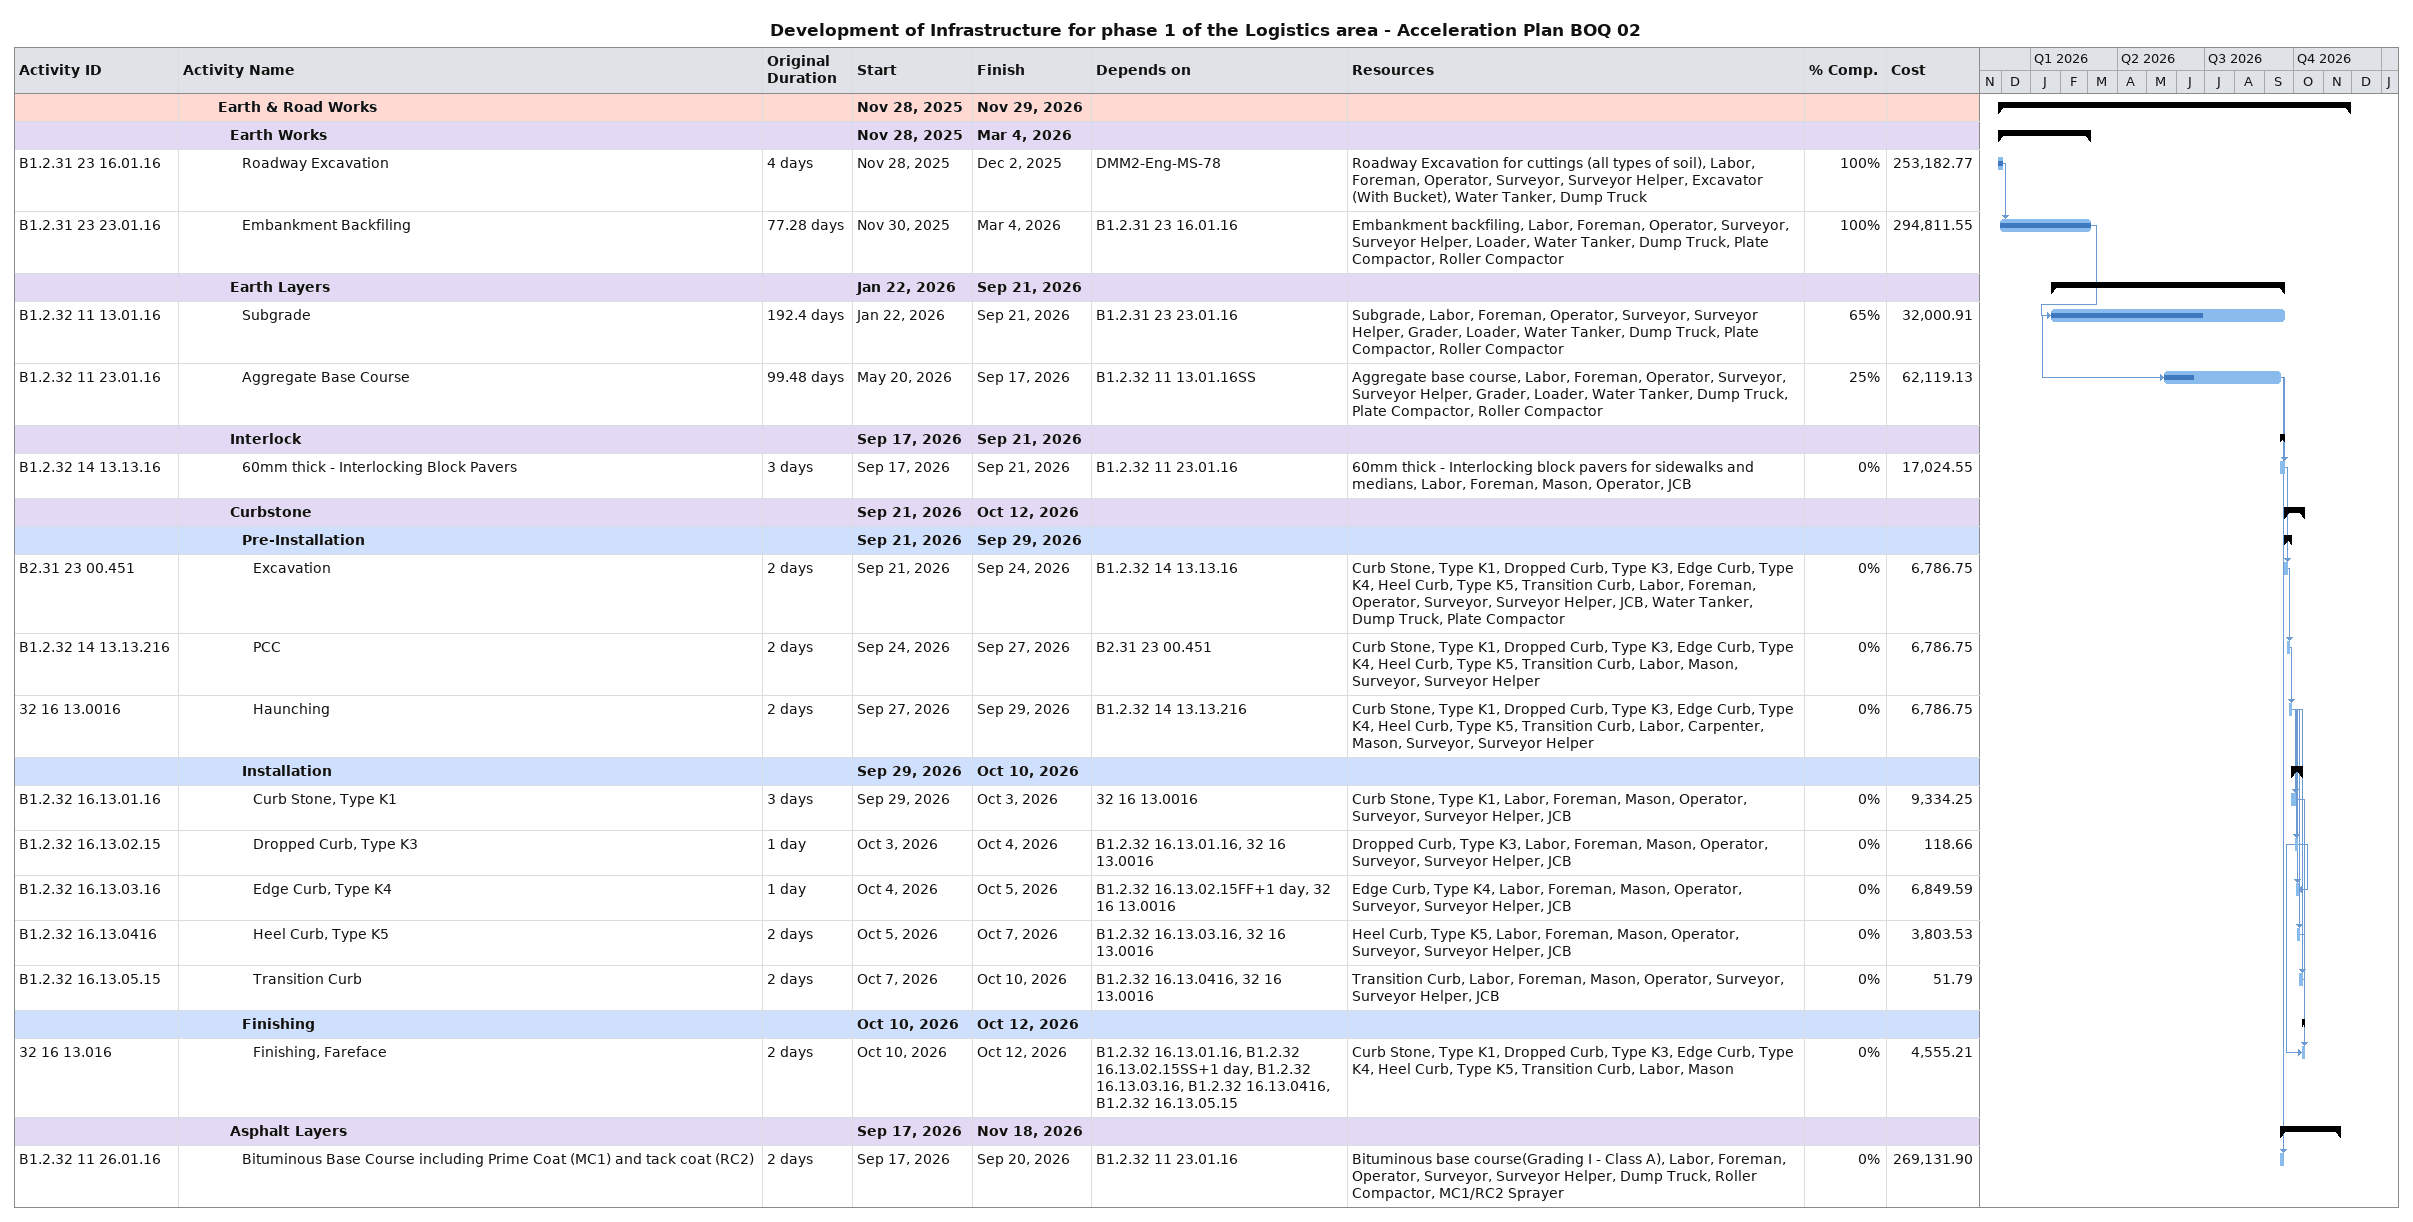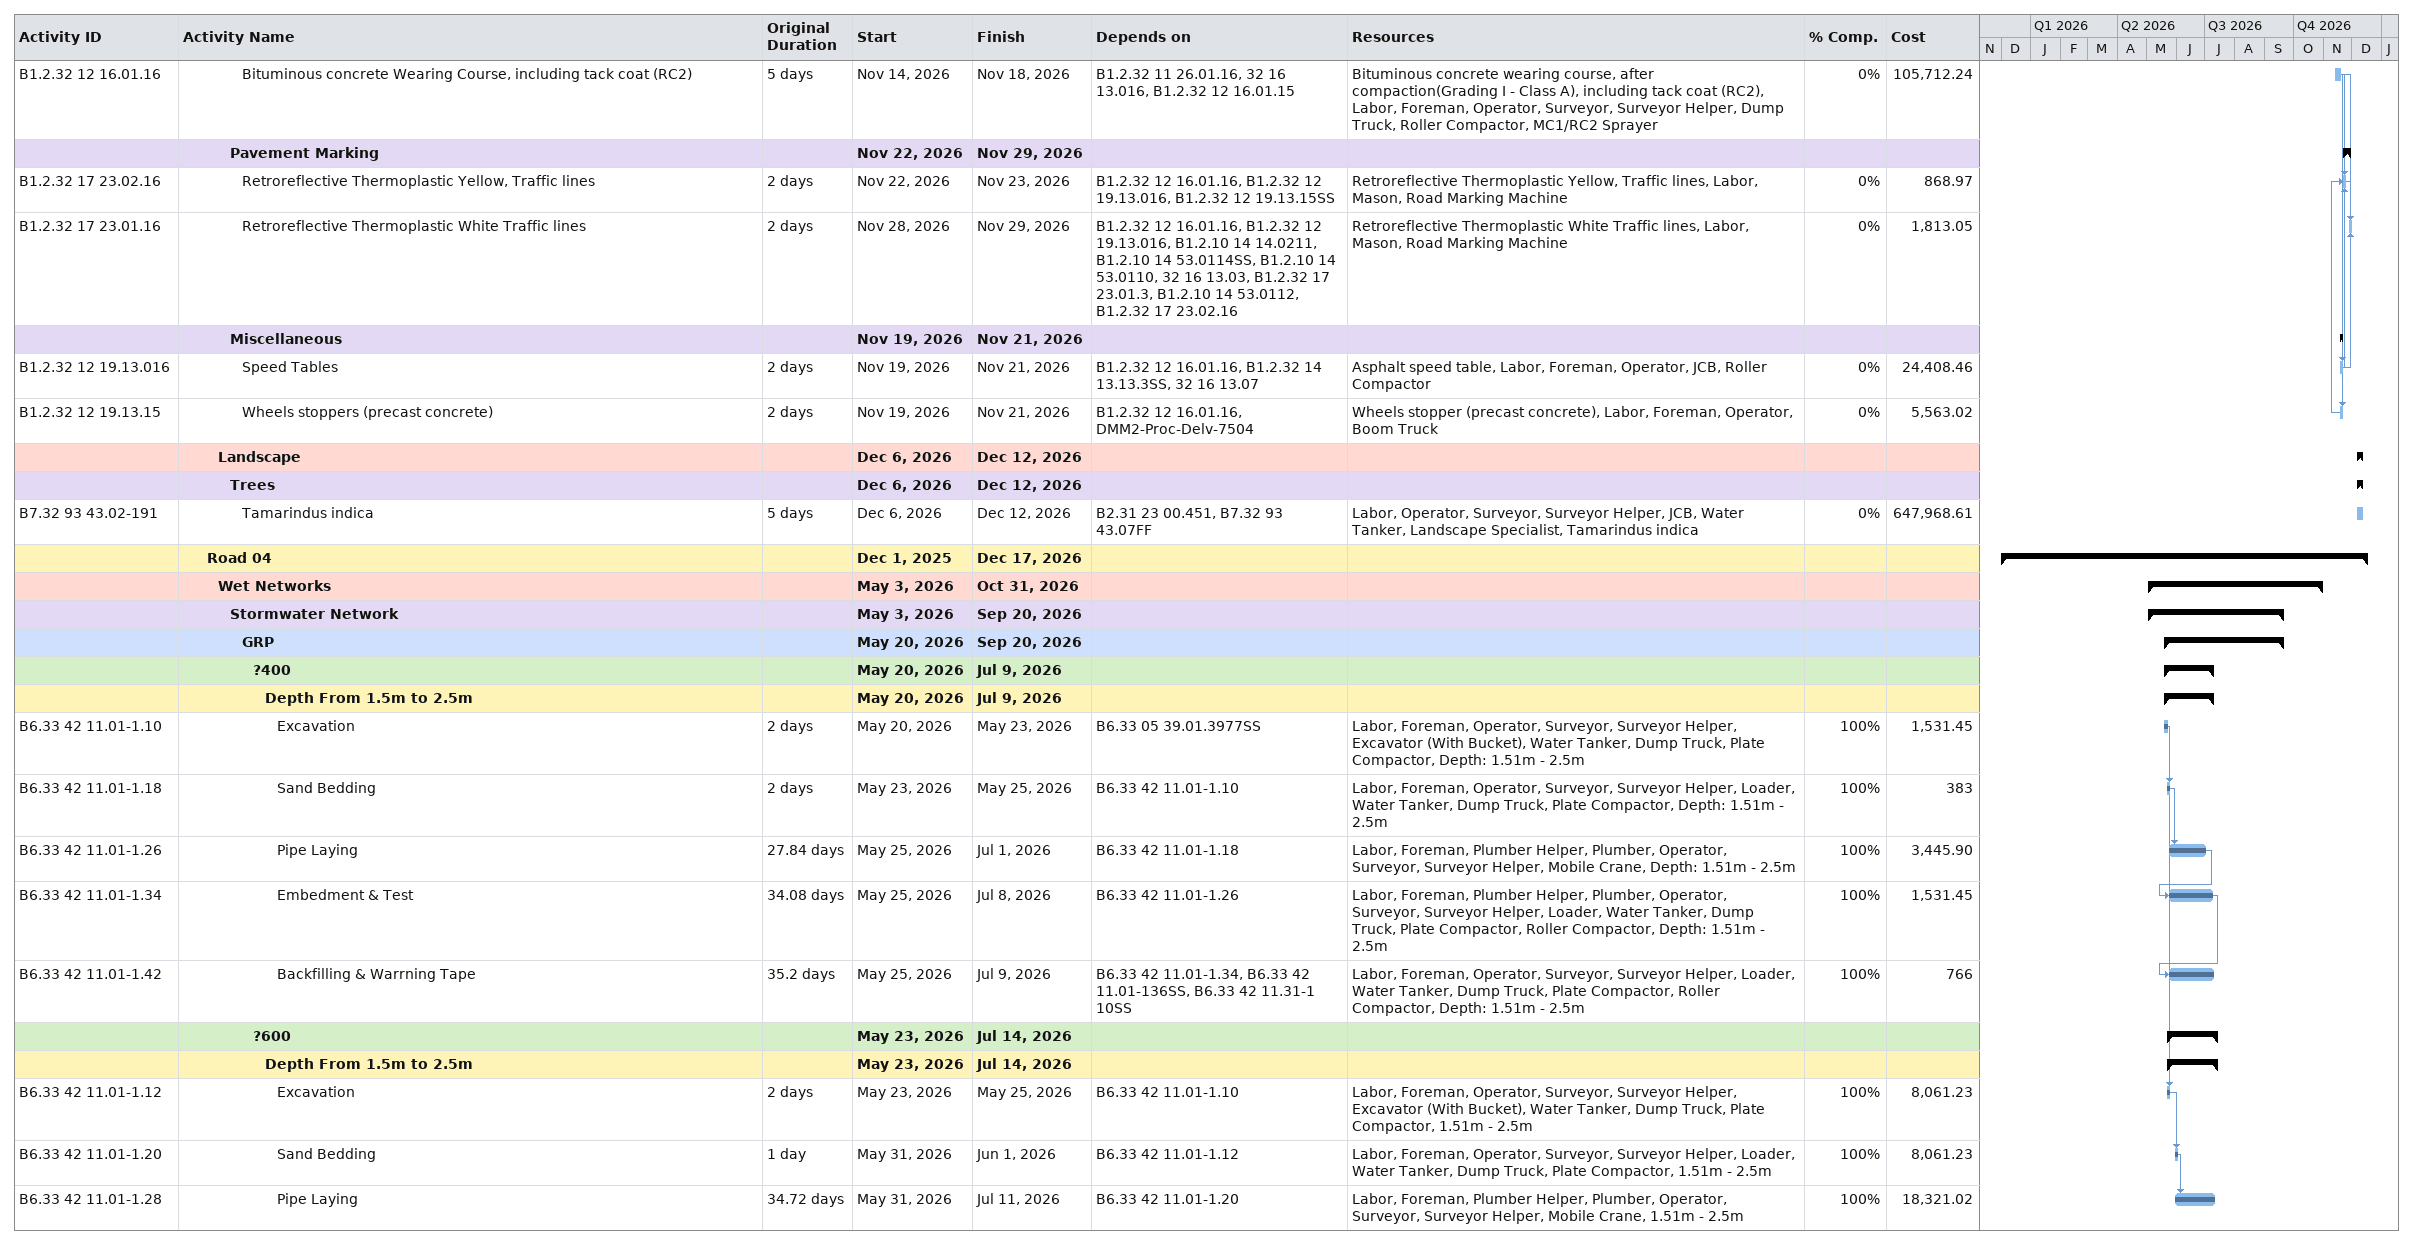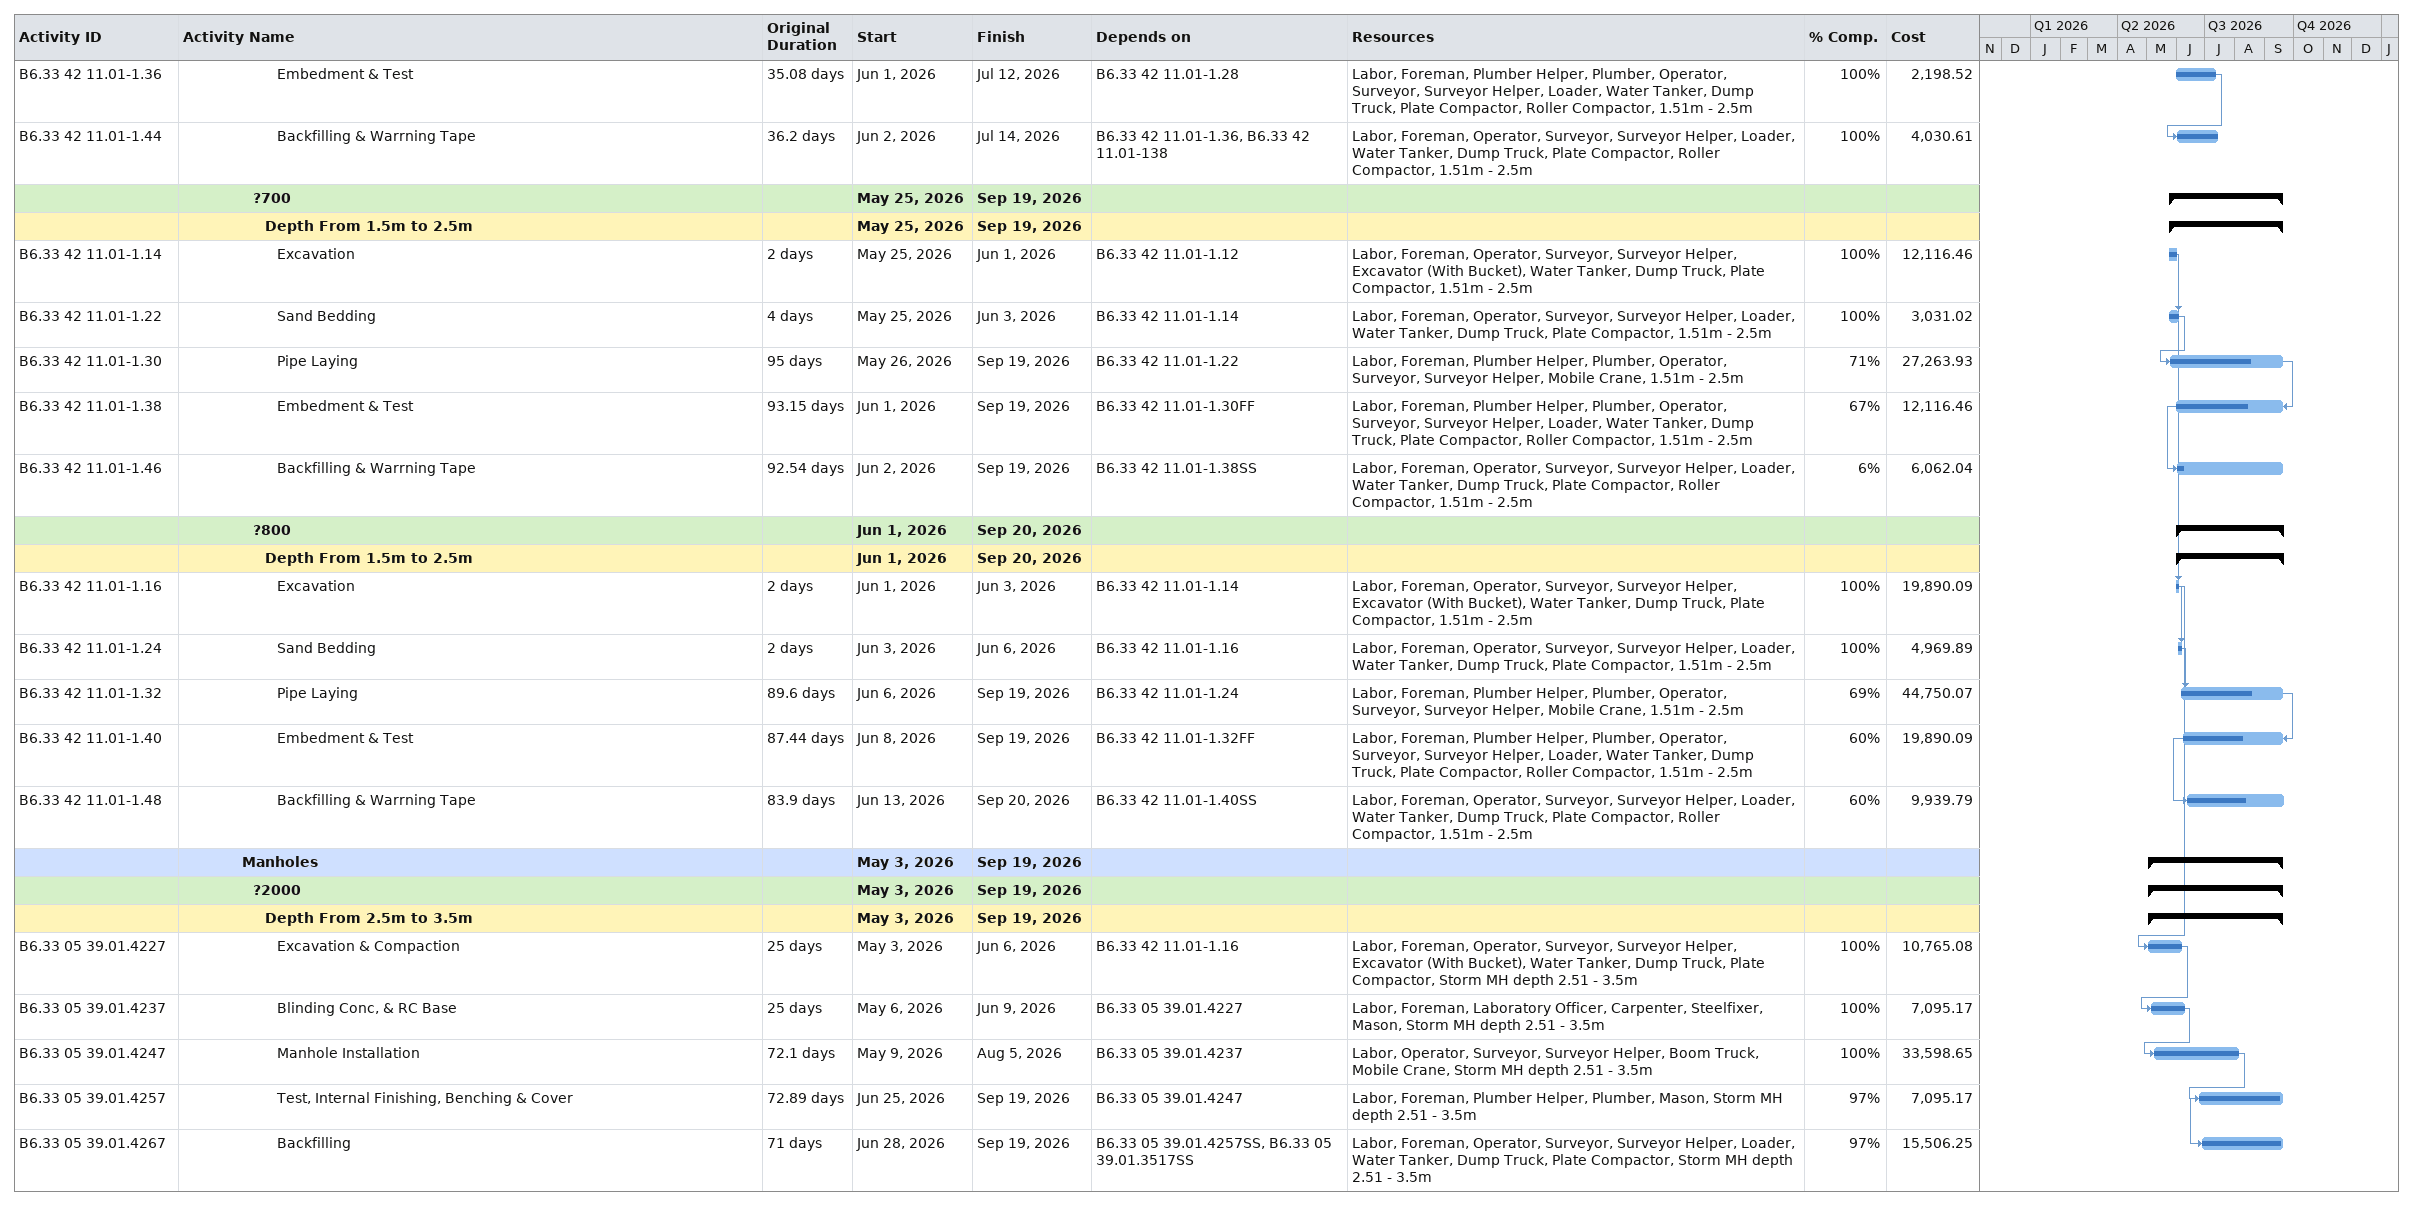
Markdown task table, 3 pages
Development of Infrastructure for phase 1 of the Logistics area - Acceleration Plan BOQ 02

| ID | Level | Task | Original duration | Start | Finish | Predecessors | Resources | % complete | Cost |
|---|---|---|---|---|---|---|---|---|---|
|  | 4 | **Earth & Road Works** |  | 2025-11-28 | 2026-11-29 |  |  |  |  |
|  | 5 | **Earth Works** |  | 2025-11-28 | 2026-03-04 |  |  |  |  |
| B1.2.31 23 16.01.16 | 6 | Roadway Excavation | 4d | 2025-11-28 | 2025-12-02 | DMM2-Eng-MS-78 | Roadway Excavation for cuttings (all types of soil), Labor, Foreman, Operator, Surveyor, Surveyor Helper, Excavator (With Bucket), Water Tanker, Dump Truck | 100 | 253182.77 |
| B1.2.31 23 23.01.16 | 6 | Embankment Backfiling | 77.28d | 2025-11-30 | 2026-03-04 | B1.2.31 23 16.01.16 | Embankment backfiling, Labor, Foreman, Operator, Surveyor, Surveyor Helper, Loader, Water Tanker, Dump Truck, Plate Compactor, Roller Compactor | 100 | 294811.55 |
|  | 5 | **Earth Layers** |  | 2026-01-22 | 2026-09-21 |  |  |  |  |
| B1.2.32 11 13.01.16 | 6 | Subgrade | 192.4d | 2026-01-22 | 2026-09-21 | B1.2.31 23 23.01.16 | Subgrade, Labor, Foreman, Operator, Surveyor, Surveyor Helper, Grader, Loader, Water Tanker, Dump Truck, Plate Compactor, Roller Compactor | 65 | 32000.91 |
| B1.2.32 11 23.01.16 | 6 | Aggregate Base Course | 99.48d | 2026-05-20 | 2026-09-17 | B1.2.32 11 13.01.16SS | Aggregate base course, Labor, Foreman, Operator, Surveyor, Surveyor Helper, Grader, Loader, Water Tanker, Dump Truck, Plate Compactor, Roller Compactor | 25 | 62119.13 |
|  | 5 | **Interlock** |  | 2026-09-17 | 2026-09-21 |  |  |  |  |
| B1.2.32 14 13.13.16 | 6 | 60mm thick - Interlocking Block Pavers | 3d | 2026-09-17 | 2026-09-21 | B1.2.32 11 23.01.16 | 60mm thick - Interlocking block pavers for sidewalks and medians, Labor, Foreman, Mason, Operator, JCB | 0 | 17024.55 |
|  | 5 | **Curbstone** |  | 2026-09-21 | 2026-10-12 |  |  |  |  |
|  | 6 | **Pre-Installation** |  | 2026-09-21 | 2026-09-29 |  |  |  |  |
| B2.31 23 00.451 | 7 | Excavation | 2d | 2026-09-21 | 2026-09-24 | B1.2.32 14 13.13.16 | Curb Stone, Type K1, Dropped Curb, Type K3, Edge Curb, Type K4, Heel Curb, Type K5, Transition Curb, Labor, Foreman, Operator, Surveyor, Surveyor Helper, JCB, Water Tanker, Dump Truck, Plate Compactor | 0 | 6786.75 |
| B1.2.32 14 13.13.216 | 7 | PCC | 2d | 2026-09-24 | 2026-09-27 | B2.31 23 00.451 | Curb Stone, Type K1, Dropped Curb, Type K3, Edge Curb, Type K4, Heel Curb, Type K5, Transition Curb, Labor, Mason, Surveyor, Surveyor Helper | 0 | 6786.75 |
| 32 16 13.0016 | 7 | Haunching | 2d | 2026-09-27 | 2026-09-29 | B1.2.32 14 13.13.216 | Curb Stone, Type K1, Dropped Curb, Type K3, Edge Curb, Type K4, Heel Curb, Type K5, Transition Curb, Labor, Carpenter, Mason, Surveyor, Surveyor Helper | 0 | 6786.75 |
|  | 6 | **Installation** |  | 2026-09-29 | 2026-10-10 |  |  |  |  |
| B1.2.32 16.13.01.16 | 7 | Curb Stone, Type K1 | 3d | 2026-09-29 | 2026-10-03 | 32 16 13.0016 | Curb Stone, Type K1, Labor, Foreman, Mason, Operator, Surveyor, Surveyor Helper, JCB | 0 | 9334.25 |
| B1.2.32 16.13.02.15 | 7 | Dropped Curb, Type K3 | 1d | 2026-10-03 | 2026-10-04 | B1.2.32 16.13.01.16, 32 16 13.0016 | Dropped Curb, Type K3, Labor, Foreman, Mason, Operator, Surveyor, Surveyor Helper, JCB | 0 | 118.66 |
| B1.2.32 16.13.03.16 | 7 | Edge Curb, Type K4 | 1d | 2026-10-04 | 2026-10-05 | B1.2.32 16.13.02.15FF+1d, 32 16 13.0016 | Edge Curb, Type K4, Labor, Foreman, Mason, Operator, Surveyor, Surveyor Helper, JCB | 0 | 6849.59 |
| B1.2.32 16.13.0416 | 7 | Heel Curb, Type K5 | 2d | 2026-10-05 | 2026-10-07 | B1.2.32 16.13.03.16, 32 16 13.0016 | Heel Curb, Type K5, Labor, Foreman, Mason, Operator, Surveyor, Surveyor Helper, JCB | 0 | 3803.53 |
| B1.2.32 16.13.05.15 | 7 | Transition Curb | 2d | 2026-10-07 | 2026-10-10 | B1.2.32 16.13.0416, 32 16 13.0016 | Transition Curb, Labor, Foreman, Mason, Operator, Surveyor, Surveyor Helper, JCB | 0 | 51.79 |
|  | 6 | **Finishing** |  | 2026-10-10 | 2026-10-12 |  |  |  |  |
| 32 16 13.016 | 7 | Finishing, Fareface | 2d | 2026-10-10 | 2026-10-12 | B1.2.32 16.13.01.16, B1.2.32 16.13.02.15SS+1d, B1.2.32 16.13.03.16, B1.2.32 16.13.0416, B1.2.32 16.13.05.15 | Curb Stone, Type K1, Dropped Curb, Type K3, Edge Curb, Type K4, Heel Curb, Type K5, Transition Curb, Labor, Mason | 0 | 4555.21 |
|  | 5 | **Asphalt Layers** |  | 2026-09-17 | 2026-11-18 |  |  |  |  |
| B1.2.32 11 26.01.16 | 6 | Bituminous Base Course including Prime Coat (MC1) and tack coat (RC2) | 2d | 2026-09-17 | 2026-09-20 | B1.2.32 11 23.01.16 | Bituminous base course(Grading I - Class A), Labor, Foreman, Operator, Surveyor, Surveyor Helper, Dump Truck, Roller Compactor, MC1/RC2 Sprayer | 0 | 269131.90 |
| B1.2.32 12 16.01.16 | 6 | Bituminous concrete Wearing Course, including tack coat (RC2) | 5d | 2026-11-14 | 2026-11-18 | B1.2.32 11 26.01.16, 32 16 13.016, B1.2.32 12 16.01.15 | Bituminous concrete wearing course, after compaction(Grading I - Class A), including tack coat (RC2), Labor, Foreman, Operator, Surveyor, Surveyor Helper, Dump Truck, Roller Compactor, MC1/RC2 Sprayer | 0 | 105712.24 |
|  | 5 | **Pavement Marking** |  | 2026-11-22 | 2026-11-29 |  |  |  |  |
| B1.2.32 17 23.02.16 | 6 | Retroreflective Thermoplastic Yellow, Traffic lines | 2d | 2026-11-22 | 2026-11-23 | B1.2.32 12 16.01.16, B1.2.32 12 19.13.016, B1.2.32 12 19.13.15SS | Retroreflective Thermoplastic Yellow, Traffic lines, Labor, Mason, Road Marking Machine | 0 | 868.97 |
| B1.2.32 17 23.01.16 | 6 | Retroreflective Thermoplastic White Traffic lines | 2d | 2026-11-28 | 2026-11-29 | B1.2.32 12 16.01.16, B1.2.32 12 19.13.016, B1.2.10 14 14.0211, B1.2.10 14 53.0114SS, B1.2.10 14 53.0110, 32 16 13.03, B1.2.32 17 23.01.3, B1.2.10 14 53.0112, B1.2.32 17 23.02.16 | Retroreflective Thermoplastic White Traffic lines, Labor, Mason, Road Marking Machine | 0 | 1813.05 |
|  | 5 | **Miscellaneous** |  | 2026-11-19 | 2026-11-21 |  |  |  |  |
| B1.2.32 12 19.13.016 | 6 | Speed Tables | 2d | 2026-11-19 | 2026-11-21 | B1.2.32 12 16.01.16, B1.2.32 14 13.13.3SS, 32 16 13.07 | Asphalt speed table, Labor, Foreman, Operator, JCB, Roller Compactor | 0 | 24408.46 |
| B1.2.32 12 19.13.15 | 6 | Wheels stoppers (precast concrete) | 2d | 2026-11-19 | 2026-11-21 | B1.2.32 12 16.01.16, DMM2-Proc-Delv-7504 | Wheels stopper (precast concrete), Labor, Foreman, Operator, Boom Truck | 0 | 5563.02 |
|  | 4 | **Landscape** |  | 2026-12-06 | 2026-12-12 |  |  |  |  |
|  | 5 | **Trees** |  | 2026-12-06 | 2026-12-12 |  |  |  |  |
| B7.32 93 43.02-191 | 6 | Tamarindus indica | 5d | 2026-12-06 | 2026-12-12 | B2.31 23 00.451, B7.32 93 43.07FF | Labor, Operator, Surveyor, Surveyor Helper, JCB, Water Tanker, Landscape Specialist, Tamarindus indica | 0 | 647968.61 |
|  | 3 | **Road 04** |  | 2025-12-01 | 2026-12-17 |  |  |  |  |
|  | 4 | **Wet Networks** |  | 2026-05-03 | 2026-10-31 |  |  |  |  |
|  | 5 | **Stormwater Network** |  | 2026-05-03 | 2026-09-20 |  |  |  |  |
|  | 6 | **GRP** |  | 2026-05-20 | 2026-09-20 |  |  |  |  |
|  | 7 | **?400** |  | 2026-05-20 | 2026-07-09 |  |  |  |  |
|  | 8 | **Depth From 1.5m to 2.5m** |  | 2026-05-20 | 2026-07-09 |  |  |  |  |
| B6.33 42 11.01-1.10 | 9 | Excavation | 2d | 2026-05-20 | 2026-05-23 | B6.33 05 39.01.3977SS | Labor, Foreman, Operator, Surveyor, Surveyor Helper, Excavator (With Bucket), Water Tanker, Dump Truck, Plate Compactor, Depth: 1.51m - 2.5m | 100 | 1531.45 |
| B6.33 42 11.01-1.18 | 9 | Sand Bedding | 2d | 2026-05-23 | 2026-05-25 | B6.33 42 11.01-1.10 | Labor, Foreman, Operator, Surveyor, Surveyor Helper, Loader, Water Tanker, Dump Truck, Plate Compactor, Depth: 1.51m - 2.5m | 100 | 383 |
| B6.33 42 11.01-1.26 | 9 | Pipe Laying | 27.84d | 2026-05-25 | 2026-07-01 | B6.33 42 11.01-1.18 | Labor, Foreman, Plumber Helper, Plumber, Operator, Surveyor, Surveyor Helper, Mobile Crane, Depth: 1.51m - 2.5m | 100 | 3445.90 |
| B6.33 42 11.01-1.34 | 9 | Embedment & Test | 34.08d | 2026-05-25 | 2026-07-08 | B6.33 42 11.01-1.26 | Labor, Foreman, Plumber Helper, Plumber, Operator, Surveyor, Surveyor Helper, Loader, Water Tanker, Dump Truck, Plate Compactor, Roller Compactor, Depth: 1.51m - 2.5m | 100 | 1531.45 |
| B6.33 42 11.01-1.42 | 9 | Backfilling & Warrning Tape | 35.2d | 2026-05-25 | 2026-07-09 | B6.33 42 11.01-1.34, B6.33 42 11.01-136SS, B6.33 42 11.31-1 10SS | Labor, Foreman, Operator, Surveyor, Surveyor Helper, Loader, Water Tanker, Dump Truck, Plate Compactor, Roller Compactor, Depth: 1.51m - 2.5m | 100 | 766 |
|  | 7 | **?600** |  | 2026-05-23 | 2026-07-14 |  |  |  |  |
|  | 8 | **Depth From 1.5m to 2.5m** |  | 2026-05-23 | 2026-07-14 |  |  |  |  |
| B6.33 42 11.01-1.12 | 9 | Excavation | 2d | 2026-05-23 | 2026-05-25 | B6.33 42 11.01-1.10 | Labor, Foreman, Operator, Surveyor, Surveyor Helper, Excavator (With Bucket), Water Tanker, Dump Truck, Plate Compactor, 1.51m - 2.5m | 100 | 8061.23 |
| B6.33 42 11.01-1.20 | 9 | Sand Bedding | 1d | 2026-05-31 | 2026-06-01 | B6.33 42 11.01-1.12 | Labor, Foreman, Operator, Surveyor, Surveyor Helper, Loader, Water Tanker, Dump Truck, Plate Compactor, 1.51m - 2.5m | 100 | 8061.23 |
| B6.33 42 11.01-1.28 | 9 | Pipe Laying | 34.72d | 2026-05-31 | 2026-07-11 | B6.33 42 11.01-1.20 | Labor, Foreman, Plumber Helper, Plumber, Operator, Surveyor, Surveyor Helper, Mobile Crane, 1.51m - 2.5m | 100 | 18321.02 |
| B6.33 42 11.01-1.36 | 9 | Embedment & Test | 35.08d | 2026-06-01 | 2026-07-12 | B6.33 42 11.01-1.28 | Labor, Foreman, Plumber Helper, Plumber, Operator, Surveyor, Surveyor Helper, Loader, Water Tanker, Dump Truck, Plate Compactor, Roller Compactor, 1.51m - 2.5m | 100 | 2198.52 |
| B6.33 42 11.01-1.44 | 9 | Backfilling & Warrning Tape | 36.2d | 2026-06-02 | 2026-07-14 | B6.33 42 11.01-1.36, B6.33 42 11.01-138 | Labor, Foreman, Operator, Surveyor, Surveyor Helper, Loader, Water Tanker, Dump Truck, Plate Compactor, Roller Compactor, 1.51m - 2.5m | 100 | 4030.61 |
|  | 7 | **?700** |  | 2026-05-25 | 2026-09-19 |  |  |  |  |
|  | 8 | **Depth From 1.5m to 2.5m** |  | 2026-05-25 | 2026-09-19 |  |  |  |  |
| B6.33 42 11.01-1.14 | 9 | Excavation | 2d | 2026-05-25 | 2026-06-01 | B6.33 42 11.01-1.12 | Labor, Foreman, Operator, Surveyor, Surveyor Helper, Excavator (With Bucket), Water Tanker, Dump Truck, Plate Compactor, 1.51m - 2.5m | 100 | 12116.46 |
| B6.33 42 11.01-1.22 | 9 | Sand Bedding | 4d | 2026-05-25 | 2026-06-03 | B6.33 42 11.01-1.14 | Labor, Foreman, Operator, Surveyor, Surveyor Helper, Loader, Water Tanker, Dump Truck, Plate Compactor, 1.51m - 2.5m | 100 | 3031.02 |
| B6.33 42 11.01-1.30 | 9 | Pipe Laying | 95d | 2026-05-26 | 2026-09-19 | B6.33 42 11.01-1.22 | Labor, Foreman, Plumber Helper, Plumber, Operator, Surveyor, Surveyor Helper, Mobile Crane, 1.51m - 2.5m | 71 | 27263.93 |
| B6.33 42 11.01-1.38 | 9 | Embedment & Test | 93.15d | 2026-06-01 | 2026-09-19 | B6.33 42 11.01-1.30FF | Labor, Foreman, Plumber Helper, Plumber, Operator, Surveyor, Surveyor Helper, Loader, Water Tanker, Dump Truck, Plate Compactor, Roller Compactor, 1.51m - 2.5m | 67 | 12116.46 |
| B6.33 42 11.01-1.46 | 9 | Backfilling & Warrning Tape | 92.54d | 2026-06-02 | 2026-09-19 | B6.33 42 11.01-1.38SS | Labor, Foreman, Operator, Surveyor, Surveyor Helper, Loader, Water Tanker, Dump Truck, Plate Compactor, Roller Compactor, 1.51m - 2.5m | 6 | 6062.04 |
|  | 7 | **?800** |  | 2026-06-01 | 2026-09-20 |  |  |  |  |
|  | 8 | **Depth From 1.5m to 2.5m** |  | 2026-06-01 | 2026-09-20 |  |  |  |  |
| B6.33 42 11.01-1.16 | 9 | Excavation | 2d | 2026-06-01 | 2026-06-03 | B6.33 42 11.01-1.14 | Labor, Foreman, Operator, Surveyor, Surveyor Helper, Excavator (With Bucket), Water Tanker, Dump Truck, Plate Compactor, 1.51m - 2.5m | 100 | 19890.09 |
| B6.33 42 11.01-1.24 | 9 | Sand Bedding | 2d | 2026-06-03 | 2026-06-06 | B6.33 42 11.01-1.16 | Labor, Foreman, Operator, Surveyor, Surveyor Helper, Loader, Water Tanker, Dump Truck, Plate Compactor, 1.51m - 2.5m | 100 | 4969.89 |
| B6.33 42 11.01-1.32 | 9 | Pipe Laying | 89.6d | 2026-06-06 | 2026-09-19 | B6.33 42 11.01-1.24 | Labor, Foreman, Plumber Helper, Plumber, Operator, Surveyor, Surveyor Helper, Mobile Crane, 1.51m - 2.5m | 69 | 44750.07 |
| B6.33 42 11.01-1.40 | 9 | Embedment & Test | 87.44d | 2026-06-08 | 2026-09-19 | B6.33 42 11.01-1.32FF | Labor, Foreman, Plumber Helper, Plumber, Operator, Surveyor, Surveyor Helper, Loader, Water Tanker, Dump Truck, Plate Compactor, Roller Compactor, 1.51m - 2.5m | 60 | 19890.09 |
| B6.33 42 11.01-1.48 | 9 | Backfilling & Warrning Tape | 83.9d | 2026-06-13 | 2026-09-20 | B6.33 42 11.01-1.40SS | Labor, Foreman, Operator, Surveyor, Surveyor Helper, Loader, Water Tanker, Dump Truck, Plate Compactor, Roller Compactor, 1.51m - 2.5m | 60 | 9939.79 |
|  | 6 | **Manholes** |  | 2026-05-03 | 2026-09-19 |  |  |  |  |
|  | 7 | **?2000** |  | 2026-05-03 | 2026-09-19 |  |  |  |  |
|  | 8 | **Depth From 2.5m to 3.5m** |  | 2026-05-03 | 2026-09-19 |  |  |  |  |
| B6.33 05 39.01.4227 | 9 | Excavation & Compaction | 25d | 2026-05-03 | 2026-06-06 | B6.33 42 11.01-1.16 | Labor, Foreman, Operator, Surveyor, Surveyor Helper, Excavator (With Bucket), Water Tanker, Dump Truck, Plate Compactor, Storm MH depth 2.51 - 3.5m | 100 | 10765.08 |
| B6.33 05 39.01.4237 | 9 | Blinding Conc, & RC Base | 25d | 2026-05-06 | 2026-06-09 | B6.33 05 39.01.4227 | Labor, Foreman, Laboratory Officer, Carpenter, Steelfixer, Mason, Storm MH depth 2.51 - 3.5m | 100 | 7095.17 |
| B6.33 05 39.01.4247 | 9 | Manhole Installation | 72.1d | 2026-05-09 | 2026-08-05 | B6.33 05 39.01.4237 | Labor, Operator, Surveyor, Surveyor Helper, Boom Truck, Mobile Crane, Storm MH depth 2.51 - 3.5m | 100 | 33598.65 |
| B6.33 05 39.01.4257 | 9 | Test, Internal Finishing, Benching & Cover | 72.89d | 2026-06-25 | 2026-09-19 | B6.33 05 39.01.4247 | Labor, Foreman, Plumber Helper, Plumber, Mason, Storm MH depth 2.51 - 3.5m | 97 | 7095.17 |
| B6.33 05 39.01.4267 | 9 | Backfilling | 71d | 2026-06-28 | 2026-09-19 | B6.33 05 39.01.4257SS, B6.33 05 39.01.3517SS | Labor, Foreman, Operator, Surveyor, Surveyor Helper, Loader, Water Tanker, Dump Truck, Plate Compactor, Storm MH depth 2.51 - 3.5m | 97 | 15506.25 |
